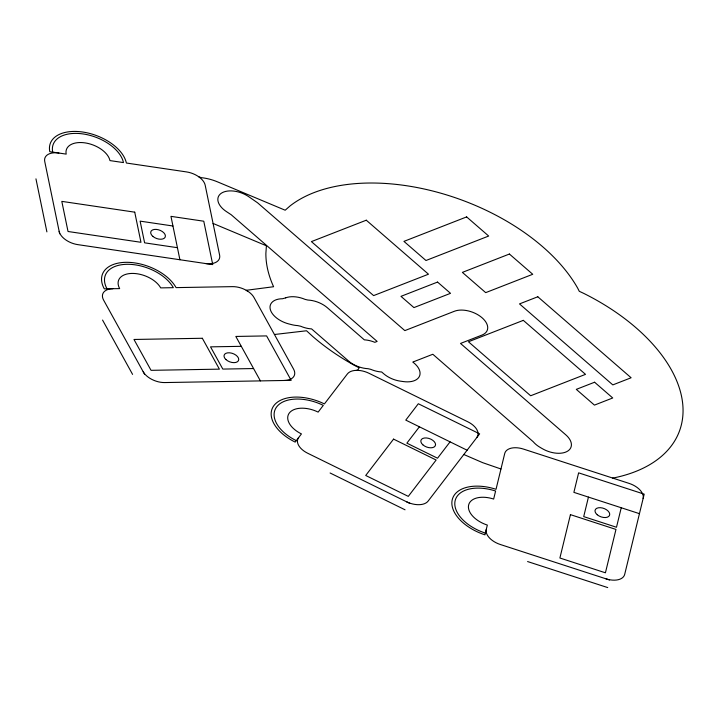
<?xml version="1.0" encoding="UTF-8"?>
<svg xmlns="http://www.w3.org/2000/svg" width="719" height="719" viewBox="0 0 719 719"><rect width="100%" height="100%" fill="white"/><g stroke="black" fill="none" stroke-linecap="round" stroke-linejoin="round"><path stroke-width="1.08" d="M588.448 497.099L583.711 516.61L616.489 527.261L621.234 507.749M419.402 426.798L406.873 443.156L437.538 458.21L450.067 441.852M612.66 478.054L615.77 477.488A168.758 97.757 20.2 0 0 682.007 398.748A168.758 97.757 20.2 0 0 583.693 293.361L579.28 291.294L577.672 288.13A168.758 97.757 20.2 0 0 441.169 193.294A168.758 97.757 20.2 0 0 290.081 205.913L285.182 210.218L217.515 181.862A34.521 19.997 20.2 0 0 201.437 177.683L198.795 176.82M241.296 346.324L210.532 346.855L222.818 369.081L253.582 368.55M274.442 334.506L306.546 330.767L312.846 336.555A168.758 97.757 20.2 0 0 353.712 364.955L359.132 367.813L357.505 370.384L356.309 370.348M172.946 226L140.124 221.137L144.609 242.833L177.422 247.696M500.963 468.986L482.674 462.668L463.818 454.498M639.443 513.663L573.879 492.362L578.624 472.85L644.188 494.151L624.694 574.373A17.256 9.994 20.2 0 1 605.928 578.813M609.568 579.99L500.298 544.49A17.256 9.994 20.2 0 1 486.278 529.409M527.593 561.548L607.726 587.585M213.076 223.447L266.407 245.79L265.877 253.421A168.758 97.757 20.2 0 0 273.597 286.728L246.204 290.305L247.435 291.006M467.098 450.22L405.777 420.112L418.314 403.745L479.636 433.854L428.111 501.107A17.256 9.994 20.2 0 1 406.514 501.763M409.92 503.435L307.723 453.258A17.256 9.994 20.2 0 1 298.655 437.547M330.102 472.994L405.049 509.798M260.404 380.899L235.832 336.447L266.596 335.908L291.168 380.36L164.705 382.562A17.256 9.994 20.2 0 1 143.18 371.714M144.546 374.186L103.599 300.102A17.256 9.994 20.2 0 1 112.838 288.723M102.556 320.063L132.584 374.392M179.912 259.748L170.96 216.356L203.774 221.218L212.734 264.601L77.805 244.631A17.256 9.994 20.2 0 1 59.156 231.356M59.659 233.765L44.731 161.451A17.256 9.994 20.2 0 1 58.904 153.03M35.95 178.851L46.897 231.878M485.388 533.103A37.199 21.552 20.2 0 1 455.163 500.586A37.199 21.552 20.2 0 1 495.607 491.032L493.656 499.058A23.008 13.328 20.2 0 0 468.644 504.963A23.008 13.328 20.2 0 0 487.329 525.077L484.966 534.837A40.273 23.332 20.2 0 1 452.251 499.642A40.273 23.332 20.2 0 1 496.029 489.297L504.72 453.518A17.256 9.994 20.2 0 1 523.486 449.087L629.116 483.402A17.256 9.994 20.2 0 1 643.137 498.483M296.291 440.639A37.199 21.552 20.2 0 1 276.752 406.783A37.199 21.552 20.2 0 1 323.298 405.372L318.149 412.104A23.008 13.328 20.2 0 0 289.353 412.967A23.008 13.328 20.2 0 0 301.441 433.917L295.176 442.095A40.273 23.332 20.2 0 1 274.02 405.444A40.273 23.332 20.2 0 1 324.413 403.925L347.394 373.934A17.256 9.994 20.2 0 1 368.991 373.278L467.781 421.783A17.256 9.994 20.2 0 1 476.85 437.494M107.023 288.822A37.199 21.552 20.2 0 1 126.939 264.295A37.199 21.552 20.2 0 1 173.333 287.672L160.688 287.888A23.008 13.328 20.2 0 0 131.99 273.427A23.008 13.328 20.2 0 0 119.669 288.598L104.291 288.867A40.273 23.332 20.2 0 1 125.852 262.318A40.273 23.332 20.2 0 1 176.065 287.618L232.462 286.638A17.256 9.994 20.2 0 1 253.987 297.486L293.568 369.099A17.256 9.994 20.2 0 1 284.329 380.477M52.703 152.113A37.199 21.552 20.2 0 1 83.251 133.968A37.199 21.552 20.2 0 1 123.452 162.584L109.953 160.589A23.008 13.328 20.2 0 0 85.094 142.892A23.008 13.328 20.2 0 0 66.193 154.118L49.791 151.682A40.273 23.332 20.2 0 1 82.856 132.044A40.273 23.332 20.2 0 1 126.364 163.024L186.536 171.922A17.256 9.994 20.2 0 1 205.185 185.205L219.61 255.101A17.256 9.994 20.2 0 1 205.436 263.522M570.437 514.642L559.894 558.007L605.425 572.8L615.967 529.427L570.437 514.642M393.554 439.12L365.71 475.475L408.293 496.38L436.145 460.025L393.554 439.12M366.277 220.203L311.408 241.611L373.61 295.608L428.479 274.2L366.277 220.203M466.64 216.913L403.934 241.377L425.963 260.503L488.677 236.039L466.64 216.913M285.668 297.864L282.549 298.736A20.33 11.774 20.2 0 0 270.29 309.395A20.33 11.774 20.2 0 0 288.984 323.972L291.824 324.682A20.33 11.774 20.2 0 0 297.666 325.59L300.668 326.246A20.33 11.774 20.2 0 0 310.132 328.781L311.57 328.889L348.598 361.037A20.33 11.774 20.2 0 0 368.029 368.694L370.761 369.341A20.33 11.774 20.2 0 0 380.225 371.867L381.663 371.984L383.703 373.754A20.33 11.774 20.2 0 0 400.42 381.16L403.431 381.582A20.33 11.774 20.2 0 0 419.231 376.702A20.33 11.774 20.2 0 0 413.668 362.744L412.778 362.079L432.829 354.26L533.228 441.736A20.33 11.774 20.2 0 0 540.185 447.416A48.721 28.23 20.2 0 0 544.256 449.708A20.33 11.774 20.2 0 0 568.046 450.867A20.33 11.774 20.2 0 0 565.754 434.797L460.519 343.448L481.946 335.09A20.33 11.774 20.2 0 0 482.063 317.762A20.33 11.774 20.2 0 0 454.471 311.237L404.833 330.614L257.609 202.821L248.28 196.377A20.33 11.774 20.2 0 0 221.191 193.321A20.33 11.774 20.2 0 0 226.404 211.584L231.257 214.783L377.133 341.417L374.815 342.325L373.386 341.759A20.33 11.774 20.2 0 0 365.773 339.961L364.335 339.844L327.307 307.705A20.33 11.774 20.2 0 0 307.876 300.048L305.144 299.401A20.33 11.774 20.2 0 0 285.668 297.864M437.556 282.073L400.977 296.345L413.928 307.597L450.516 293.325L437.556 282.073M509.411 254.032L462.38 272.384L485.702 292.633L532.734 274.281L509.411 254.032M537.803 296.767L519.513 303.903L612.822 384.899L631.111 377.763L537.803 296.767M523.315 320.359L468.446 341.768L530.649 395.765L585.518 374.356L523.315 320.359M594.595 382.229L576.305 389.365L594.442 405.112L612.732 397.975L594.595 382.229M202.336 338.272L133.977 339.467L151.044 370.33L219.403 369.144L202.336 338.272M134.741 212.168L61.807 201.374L68.026 231.5L140.96 242.294L134.741 212.168M597.264 514.759A7.666 4.44 20.2 0 0 609.514 515.397A7.666 4.44 20.2 0 0 600.32 507.686A7.666 4.44 20.2 0 0 597.264 514.759M422.844 444.8A7.666 4.44 20.2 0 0 435.247 445.843A7.666 4.44 20.2 0 0 426.484 437.961A7.666 4.44 20.2 0 0 422.844 444.8M225.937 359.563A7.666 4.44 20.2 0 0 238.384 360.758A7.666 4.44 20.2 0 0 229.792 352.822A7.666 4.44 20.2 0 0 225.937 359.563M152.868 236.389A7.666 4.44 20.2 0 0 165.163 237.153A7.666 4.44 20.2 0 0 156.113 229.388A7.666 4.44 20.2 0 0 152.868 236.389"/></g></svg>
